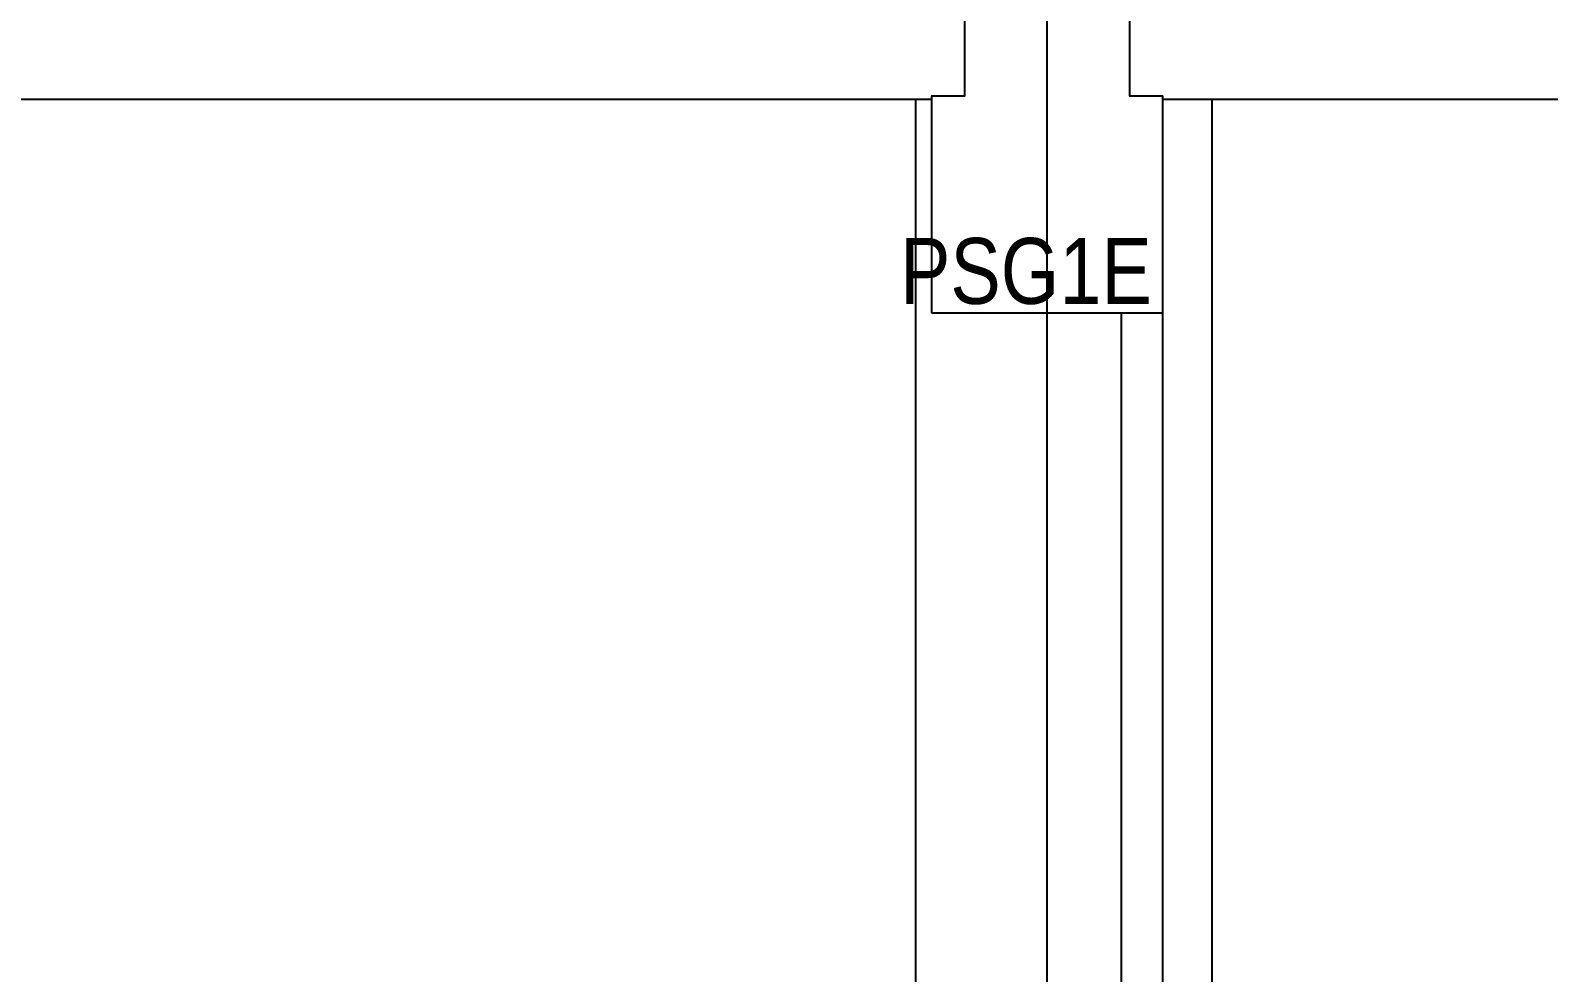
# Model space of a CAD drawing. Header units: millimetres. Extents: x 4754612 to 5801174, y 2368242 to 2777223.
# Drawn here: x 4946629 to 4951238, y 2438141 to 2441002 of the extents above; entities that cross this region are included whole.
import ezdxf
from ezdxf.enums import TextEntityAlignment as Align

# ---------------------------------------------------------------- set-up
doc = ezdxf.new("R2010")
doc.units = ezdxf.units.MM
doc.header["$LTSCALE"] = 1000
doc.linetypes.add('CEN', pattern=[6.2, 6, -0.1, 0, -0.1])
for name, color, linetype in [('A-ELE-8', 8, 'Continuous'), ('A-중심선', 10, 'CEN'), ('CON', 2, 'Continuous'), ('그라스울판넬', 7, 'Continuous')]:
    doc.layers.add(name, color=color, linetype=linetype)
doc.layers.add('Guide-line', color=151, linetype='Continuous', plot=False)
doc.styles.add('A.NARROW', font='ARIALN.TTF')

msp = doc.modelspace()

# ---------------------------------------------------------------- linework, layer by layer
at = {"layer": 'A-ELE-8'}
for p, q in [((4949315.782, 2440793.44), (4949315.782, 2431243.44)), ((4950215.782, 2440793.44), (4950215.782, 2431243.44))]:
    msp.add_line(p, q, dxfattribs=at)
at = {"layer": 'A-중심선', "ltscale": 5}
msp.add_line((4949715.782, 2403989.231), (4949715.782, 2488921.61), dxfattribs=at)
at = {"layer": 'CON'}
for p, q in [((4939215.782, 2440793.44), (4949365.782, 2440793.44)), ((4950065.782, 2440793.44), (4960215.782, 2440793.44))]:
    msp.add_line(p, q, dxfattribs=at)
msp.add_lwpolyline([(4949365.782, 2440143.44), (4949365.782, 2440803.44), (4949465.782, 2440803.44), (4949465.782, 2441243.44), (4949965.782, 2441243.44), (4949965.782, 2440803.44), (4950065.782, 2440803.44), (4950065.782, 2440143.44)], close=True, dxfattribs=at)
at = {"layer": '그라스울판넬'}
for p, q in [((4950065.782, 2440793.44), (4950065.782, 2436243.44)), ((4949940.782, 2440143.44), (4949940.782, 2436243.44))]:
    msp.add_line(p, q, dxfattribs=at)

# ---------------------------------------------------------------- texts
at = {"layer": 'Guide-line', "style": 'A.NARROW'}
msp.add_text('PSG1E', height=200, dxfattribs=at).set_placement((4949269.309, 2440271.815, 0), align=Align.MIDDLE_LEFT)

doc.saveas('drawing.dxf')
